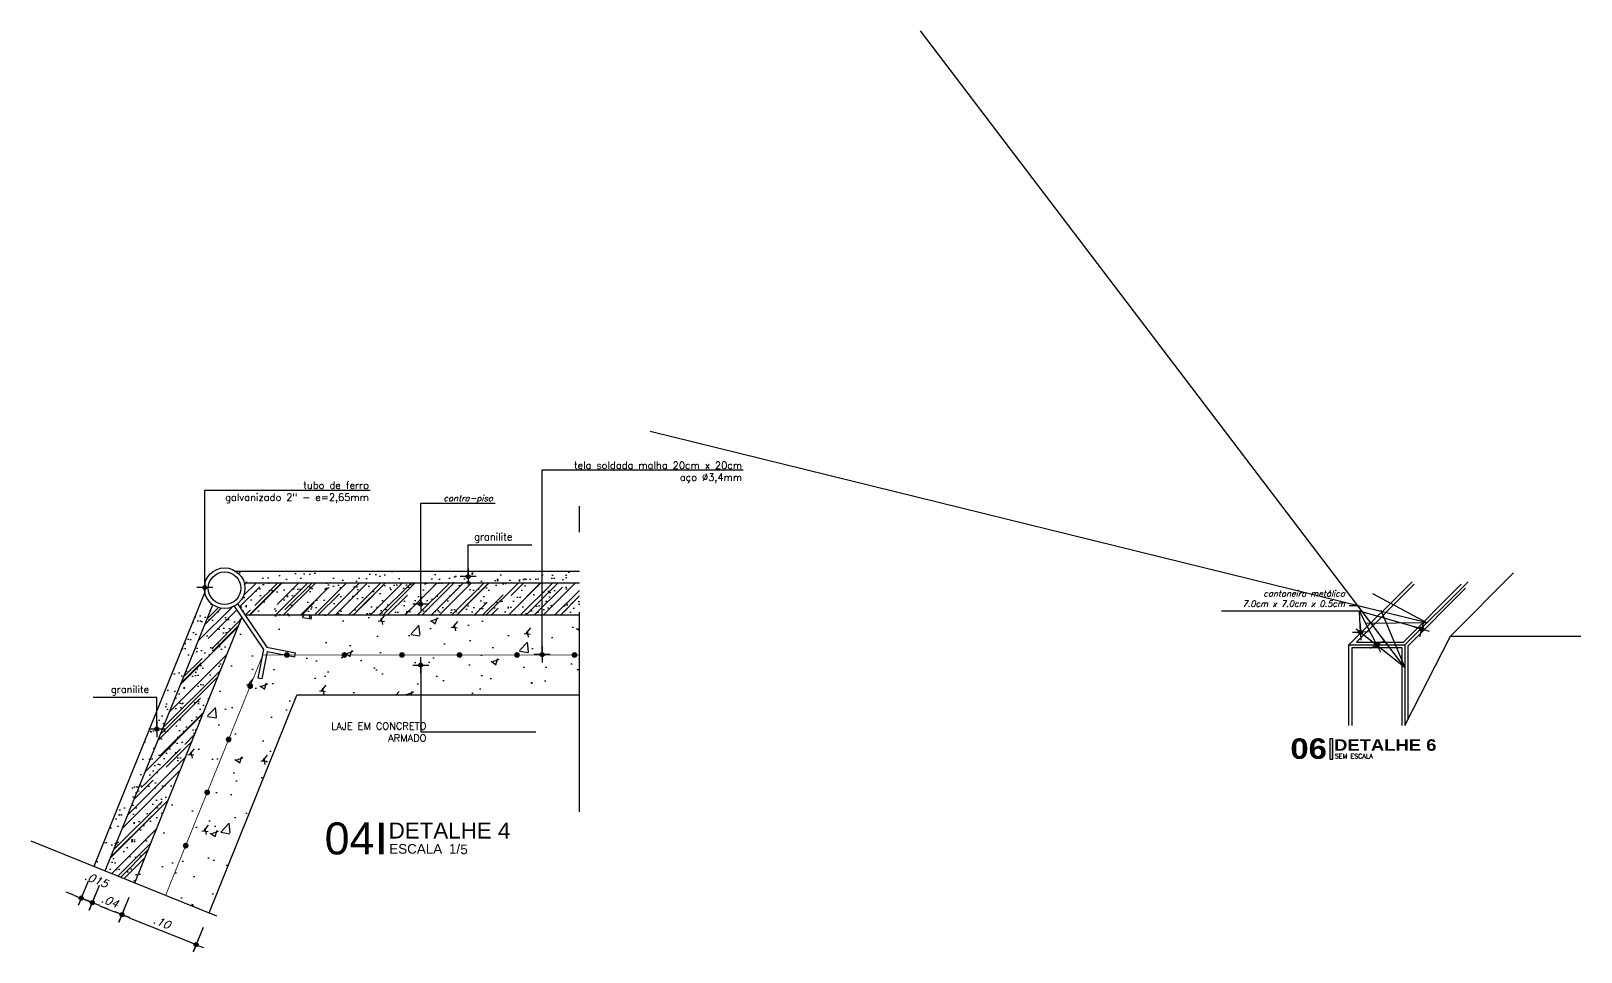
# Model space of a CAD drawing. Header units: millimetres. Extents: x 482 to 600, y -218 to -108.
# Drawn here: x 561.827 to 563.764, y -203.838 to -202.686 of the extents above; entities that cross this region are included whole.
import ezdxf
from ezdxf.enums import TextEntityAlignment as Align

# ---------------------------------------------------------------- set-up
doc = ezdxf.new("R2010")
doc.units = ezdxf.units.MM
doc.header["$LTSCALE"] = 2.5
doc.linetypes.add('DASHDOT', pattern=[1, 0.5, -0.25, 0, -0.25])
doc.linetypes.add('TPP2', pattern=[1.6, 1, -0.2, 0, -0.2, 0, -0.2])
for name, color, linetype in [('AN_INDICAÇAO', 2, 'Continuous'), ('ARQ_VISTA3', 3, 'Continuous'), ('COTAS', 1, 'Continuous'), ('DET', 2, 'DASHDOT'), ('ESPECIFICAÇÕES', 2, 'Continuous'), ('HAT', 8, 'Continuous'), ('Hatch', 9, 'Continuous'), ('INDCORTE', 4, 'Continuous'), ('TITULO', 2, 'Continuous'), ('TXAMB', 2, 'Continuous'), ('UR_VISTA2', 2, 'Continuous'), ('VISTA', 1, 'Continuous')]:
    doc.layers.add(name, color=color, linetype=linetype)
doc.styles.add('AMB05', font='ROMANS.SHX', dxfattribs={"height": 0.12})
doc.styles.add('ARIAL', font='arial.ttf')
doc.styles.add('ARIAL 02', font='sanss___.ttf', dxfattribs={"height": 2})
doc.styles.add('ROMANS', font='romans', dxfattribs={"oblique": 15})
doc.styles.add('TIT05', font='')
doc.styles.get('TIT05').set_extended_font_data('Arial Black')
doc.dimstyles.new('1-050', dxfattribs={"dimtxt": 0.1, "dimasz": 0.1, "dimexe": 0.1, "dimexo": 0.1, "dimgap": 0.05, "dimtad": 1, "dimzin": 4, "dimdsep": 46, "dimtxsty": 'ROMANS', "dimblk": 'ARCHTICK', "dimcen": 0, "dimclrd": 256, "dimclre": 256, "dimclrt": 2, "dimadec": 0, "dimazin": 0, "dimtfac": 1, "dimtix": 1, "dimtmove": 0, "dimatfit": 3, "dimldrblk": 'DOT', "dimfxl": 0.1, "dimarcsym": 0})
doc.dimstyles.new('Cota5', dxfattribs={"dimtxt": 0.01, "dimasz": 0.01, "dimexe": 0.01, "dimexo": 0.02, "dimgap": 0.005, "dimtad": 1, "dimzin": 4, "dimdsep": 46, "dimtxsty": 'ROMANS', "dimblk": 'bola', "dimcen": 0, "dimclrd": 256, "dimclre": 8, "dimclrt": 2, "dimadec": 0, "dimazin": 0, "dimtfac": 1, "dimtix": 1, "dimtmove": 2, "dimatfit": 3, "dimldrblk": 'bola', "dimfxl": 1, "dimtolj": 1, "dimtzin": 0, "dimarcsym": 0})

# ---------------------------------------------------------------- blocks, each defined once
blk = doc.blocks.new('bola')
blk.add_hatch(color=0).paths.add_polyline_path([(-0.25, 0, 1), (0.25, 0, 1)])
at = {"color": 0}
for p, q in [((-1, 0), (-0.25, 0)), ((0, 1), (0, 0.25)), ((0.25, 0), (1, 0)), ((0, -0.25), (0, -1))]:
    blk.add_line(p, q, dxfattribs=at)
blk.add_circle((0, 0), 0.25, dxfattribs=at)
blk = doc.blocks.new('*D121')
at = {"layer": 'COTAS', "lineweight": -2}
for p, q in [((561.88, -203.7666), (561.8707, -203.7628)), ((561.8893, -203.7703), (561.9032, -203.7759)), ((561.9124, -203.7797), (561.9217, -203.7834))]:
    blk.add_line(p, q, dxfattribs=at)
at = {"layer": 'COTAS', "color": 8, "lineweight": -2}
for p, q in [((561.8979, -203.7489), (561.8855, -203.7796)), ((561.9118, -203.7546), (561.8994, -203.7852))]:
    blk.add_line(p, q, dxfattribs=at)
at = {"layer": 'DEFPOINTS', "color": 0}
for p in [(561.9054, -203.7304), (561.9193, -203.736), (561.9032, -203.7759)]:
    blk.add_point(p, dxfattribs=at)
at = {"layer": 'COTAS', "lineweight": -2, "xscale": 0.01, "yscale": 0.01, "zscale": 0.01}
for p, rotation in [((561.8893, -203.7703), 337.99999999997), ((561.9032, -203.7759), 157.9999999999701)]:
    blk.add_blockref('bola', p, dxfattribs=dict(at, rotation=rotation))
at = {"layer": 'COTAS', "color": 2, "insert": (561.9085, -203.7474), "char_height": 0.01, "attachment_point": 5, "rotation": 338, "style": 'ROMANS'}
blk.add_mtext('\\A1;.015', dxfattribs=at)
blk = doc.blocks.new('*D122')
at = {"layer": 'COTAS', "color": 8, "lineweight": -2}
for p, q in [((561.9118, -203.7546), (561.8994, -203.7852)), ((561.9489, -203.7695), (561.9365, -203.8002))]:
    blk.add_line(p, q, dxfattribs=at)
at = {"layer": 'COTAS', "lineweight": -2}
blk.add_line((561.9124, -203.7797), (561.931, -203.7872), dxfattribs=at)
at = {"layer": 'DEFPOINTS', "color": 0}
for p in [(561.9193, -203.736), (561.9564, -203.751), (561.9403, -203.7909)]:
    blk.add_point(p, dxfattribs=at)
at = {"layer": 'COTAS', "lineweight": -2, "xscale": 0.01, "yscale": 0.01, "zscale": 0.01}
for p, rotation in [((561.9032, -203.7759), 157.99999999997), ((561.9403, -203.7909), 337.99999999997)]:
    blk.add_blockref('bola', p, dxfattribs=dict(at, rotation=rotation))
at = {"layer": 'COTAS', "color": 2, "insert": (561.9255, -203.7741), "char_height": 0.01, "attachment_point": 5, "rotation": 338, "style": 'ROMANS'}
blk.add_mtext('\\A1;.04', dxfattribs=at)
blk = doc.blocks.new('*D123')
at = {"layer": 'COTAS', "color": 8, "lineweight": -2}
for p, q in [((561.9489, -203.7695), (561.9365, -203.8002)), ((562.0416, -203.807), (562.0292, -203.8376))]:
    blk.add_line(p, q, dxfattribs=at)
at = {"layer": 'COTAS', "lineweight": -2}
blk.add_line((561.9495, -203.7947), (562.0237, -203.8246), dxfattribs=at)
at = {"layer": 'DEFPOINTS', "color": 0}
for p in [(561.9564, -203.751), (562.0491, -203.7885), (562.033, -203.8284)]:
    blk.add_point(p, dxfattribs=at)
at = {"layer": 'COTAS', "lineweight": -2, "xscale": 0.01, "yscale": 0.01, "zscale": 0.01}
for p, rotation in [((561.9403, -203.7909), 157.99999999997), ((562.033, -203.8284), 337.99999999997)]:
    blk.add_blockref('bola', p, dxfattribs=dict(at, rotation=rotation))
at = {"layer": 'COTAS', "color": 2, "insert": (561.9904, -203.8004), "char_height": 0.01, "attachment_point": 5, "rotation": 338, "style": 'ROMANS'}
blk.add_mtext('\\A1;.10', dxfattribs=at)
blk = doc.blocks.new('_ArchTick')
at = {"color": 0, "linetype": 'ByBlock', "const_width": 0.15}
blk.add_lwpolyline([(-0.5, -0.5), (0.5, 0.5)], dxfattribs=at)
blk = doc.blocks.new('IND_INDICAÇÃO')
at = {"color": 8}
blk.add_lwpolyline([(0.01665, 0.00794, 0.0012, 0.0012, 0), (0.01665, 0.00006, 0.0008, 0.0008, 0)], format="xyseb", dxfattribs=at)
at = {"style": 'ARIAL 02'}
for s, p in [('ESCALA', (0.01862, 0.00019)), ('1/', (0.03353, 0.00019))]:
    blk.add_text(s, height=0.0024, dxfattribs=at).set_placement(p)
at = {"style": 'ARIAL', "flags": 4}
blk.add_attdef('NUMERO', text='', height=0.008, dxfattribs=at).set_placement((0.01491, 0.004), align=Align.MIDDLE_RIGHT)
for tag, height, p in [('NOME.DO.DESENHO', 0.004, (0.01845, 0.00597)), ('ESCALA', 0.0024, (0.03637, 0.00126))]:
    blk.add_attdef(tag, text='', height=height, dxfattribs=at).set_placement(p, align=Align.MIDDLE_LEFT)

msp = doc.modelspace()

# ---------------------------------------------------------------- hatches: boundary and pattern name
for points in [[(562.15, -203.4662, 1), (562.1428, -203.4662, 1)], [(562.2219, -203.4662, 1), (562.2147, -203.4662, 1)], [(562.2939, -203.4662, 1), (562.2867, -203.4662, 1)], [(562.3658, -203.4662, 1), (562.3586, -203.4662, 1)], [(562.4377, -203.4662, 1), (562.4305, -203.4662, 1)], [(562.5095, -203.4662, 1), (562.5023, -203.4662, 1)], [(562.1019, -203.5018, 1), (562.0992, -203.5085, 1)], [(562.075, -203.5685, 1), (562.0723, -203.5752, 1)], [(562.0482, -203.6347, 1), (562.0455, -203.6413, 1)], [(562.0213, -203.7013, 1), (562.0186, -203.708, 1)]]:
    msp.add_hatch(color=1).paths.add_polyline_path(points)
at = {"layer": 'COTAS'}
h = msp.add_hatch(dxfattribs=at)
h.set_pattern_fill('AR-SAND', color=256, scale=0.0005, angle=45, style=0)
h.paths.add_polyline_path([(562.5123, -203.3616), (562.0828, -203.3616, -0.186254), (562.0932, -203.3766), (562.5123, -203.3766)])
h = msp.add_hatch(dxfattribs=at)
h.set_pattern_fill('AR-SAND', color=256, scale=0.0005, angle=45, style=0)
h.paths.add_polyline_path([(562.5123, -203.3766), (562.0932, -203.3766, -0.060275), (562.094, -203.3827, -0.223304), (562.0848, -203.4023), (562.0945, -203.4166), (562.5123, -203.4166)])
h = msp.add_hatch(dxfattribs=at)
h.set_pattern_fill('AR-SAND', color=256, scale=0.0005, angle=45, style=0)
h.paths.add_polyline_path([(562.0537, -203.4033, -0.186254), (562.0437, -203.388), (561.9054, -203.7304), (561.9193, -203.736)])
h = msp.add_hatch(dxfattribs=at)
h.set_pattern_fill('AR-SAND', color=256, scale=0.0005, angle=45, style=0)
h.paths.add_polyline_path([(562.0903, -203.4194), (562.0806, -203.405, -0.287448), (562.0537, -203.4033), (561.9193, -203.736), (561.9564, -203.751)])
h = msp.add_hatch(dxfattribs=at)
h.set_pattern_fill('AR-CONC', color=256, scale=0.0005, style=0)
h.set_pattern_definition([(50, (0, 0), (0.0910923345, -0.007969543), [0.009525, -0.104775]), (355, (0, 0), (-0.017621413, 0.095528321), [0.00762, -0.08382]), (100.451, (0.00759, -0.00066), (0.073471251, 0.087558344), [0.008095, -0.089045]), (46.1842, (0, 0.0254), (0.13553952, -0.021021164), [0.0142875, -0.1571625]), (96.6356, (0.0113, 0.02365), (0.118702117, 0.123712778), [0.0121425, -0.1335675]), (351.184, (0, 0.0254), (0.118702303, 0.12371256), [0.01143, -0.12573]), (21, (0.0127, 0.01905), (0.07580744, -0.051132759), [0.009525, -0.104775]), (326, (0.0127, 0.01905), (0.030901014, 0.092093983), [0.00762, -0.08382]), (71.4514, (0.01902, 0.01479), (0.106708245, 0.040961429), [0.008095, -0.089045]), (37.5, (0, 0), (0.0015443016, 0.0422775194), [0, -0.082804, 0, -0.08509, 0, -0.0841375]), (7.5, (0, 0), (0.0334098313, 0.0500902874), [0, -0.048514, 0, -0.080899, 0, -0.0320675]), (327.5, (-0.02832, 0), (0.0677952976, -0.002864372), [0, -0.03175, 0, -0.09906, 0, -0.131445]), (317.5, (-0.04102, 0), (0.0740645907, 0.0127132455), [0, -0.041275, 0, -0.065786, 0, -0.093345])])
h.paths.add_polyline_path([(562.5123, -203.4166), (562.0945, -203.4166), (562.1214, -203.4565), (562.1572, -203.4635), (562.1562, -203.4684), (562.1219, -203.4617), (562.1152, -203.496), (562.1103, -203.4951), (562.1173, -203.4593), (562.0903, -203.4194), (561.9564, -203.751), (562.0491, -203.7885), (562.1589, -203.5166), (562.5123, -203.5166)])
at = {"layer": 'HAT'}
msp.add_hatch(color=256, dxfattribs=at).paths.add_polyline_path([(563.4539, -203.5711), (563.4499, -203.5711), (563.4499, -203.5965), (563.4539, -203.5965)])
at = {"layer": 'Hatch'}
h = msp.add_hatch(dxfattribs=at)
h.set_pattern_fill('AR-RROOF', color=256, scale=0.0009, angle=45, style=0)
h.paths.add_polyline_path([(562.5123, -203.3766), (562.0932, -203.3766, -0.060275), (562.094, -203.3827, -0.223304), (562.0848, -203.4023), (562.0945, -203.4166), (562.5123, -203.4166)])
h = msp.add_hatch(dxfattribs=at)
h.set_pattern_fill('AR-RROOF', color=256, scale=0.0009, angle=45, style=0)
h.paths.add_polyline_path([(562.0903, -203.4194), (562.0806, -203.405, -0.287448), (562.0537, -203.4033), (561.9193, -203.736), (561.9564, -203.751)])

# ---------------------------------------------------------------- linework, layer by layer
at = {"layer": 'ARQ_VISTA3'}
for p, q in [((562.5123, -203.3616), (562.0828, -203.3616)), ((562.5123, -203.3766), (562.0932, -203.3766)), ((561.9054, -203.7304), (562.0437, -203.388)), ((561.9193, -203.736), (562.0537, -203.4033)), ((562.5123, -203.4166), (562.0945, -203.4166)), ((561.9564, -203.751), (562.0903, -203.4194)), ((562.0491, -203.7885), (562.1589, -203.5166)), ((562.5123, -203.5166), (562.1589, -203.5166))]:
    msp.add_line(p, q, dxfattribs=at)
at = {"layer": 'DET', "const_width": 0.001}
for points in [[(562.1163, -203.4662), (561.9949, -203.7666)], [(562.5123, -203.4662), (562.1163, -203.4662)]]:
    msp.add_lwpolyline(points, dxfattribs=at)
at = {"layer": 'HAT'}
msp.add_lwpolyline([(563.4499, -203.5965), (563.4539, -203.5965), (563.4539, -203.5711), (563.4499, -203.5711)], close=True, dxfattribs=at)
at = {"layer": 'INDCORTE', "linetype": 'TPP2', "ltscale": 0.1}
for p, q in [((562.5123, -203.6625), (562.5123, -203.2803)), ((561.8266, -203.6986), (562.1116, -203.8137))]:
    msp.add_line(p, q, dxfattribs=at)
at = {"layer": 'UR_VISTA2'}
for p, q in [((562.0807, -203.4051), (562.1173, -203.4593)), ((562.0849, -203.4024), (562.1214, -203.4565)), ((562.1173, -203.4593), (562.1103, -203.4951)), ((562.1219, -203.4617), (562.1152, -203.496)), ((562.1214, -203.4565), (562.1572, -203.4635)), ((562.1219, -203.4617), (562.1562, -203.4684)), ((562.1562, -203.4684), (562.1572, -203.4635)), ((562.1152, -203.496), (562.1103, -203.4951))]:
    msp.add_line(p, q, dxfattribs=at)
for radius in [0.0254, 0.0204]:
    msp.add_circle((562.0686, -203.3827), radius, dxfattribs=at)
at = {"layer": 'VISTA', "color": 2}
for p, q in [((563.4738, -203.4536), (563.553, -203.3748)), ((563.4832, -203.45), (563.5555, -203.3775)), ((563.542, -203.45), (563.6143, -203.3775)), ((563.5438, -203.4536), (563.6228, -203.3748)), ((563.5474, -203.4552), (563.6197, -203.3827)), ((563.4738, -203.4536), (563.5438, -203.4536)), ((563.4738, -203.5545), (563.4738, -203.4536)), ((563.4832, -203.45), (563.542, -203.45)), ((563.5438, -203.4536), (563.5438, -203.5545)), ((563.5474, -203.4552), (563.5474, -203.5475)), ((563.5398, -203.4574), (563.4776, -203.4574)), ((563.4776, -203.4574), (563.4776, -203.5545)), ((563.5398, -203.4574), (563.5398, -203.5545))]:
    msp.add_line(p, q, dxfattribs=at)
at = {"layer": 'VISTA', "color": 1}
for p, q in [((563.6006, -203.4426), (563.6796, -203.3636)), ((563.5438, -203.5545), (563.6006, -203.4426)), ((563.6006, -203.4426), (563.7639, -203.4426))]:
    msp.add_line(p, q, dxfattribs=at)

# ---------------------------------------------------------------- block references
at = {"layer": 'AN_INDICAÇAO'}
ref = msp.add_blockref('IND_INDICAÇÃO', (562.1813, -203.7156), dxfattribs=dict(at, xscale=5, yscale=5, zscale=5))
ref.add_attrib('NUMERO', '04', dxfattribs={"layer": '0', "height": 0.04, "style": 'ARIAL'}).set_placement((562.2558, -203.6956), align=Align.MIDDLE_RIGHT)
ref.add_attrib('NOME.DO.DESENHO', 'DETALHE 4', dxfattribs={"layer": '0', "height": 0.02, "style": 'ARIAL'}).set_placement((562.2736, -203.6857), align=Align.MIDDLE_LEFT)
ref.add_attrib('ESCALA', '5', dxfattribs={"layer": '0', "height": 0.012, "style": 'ARIAL'}).set_placement((562.3632, -203.7093), align=Align.MIDDLE_LEFT)

# ---------------------------------------------------------------- texts
at = {"layer": 'ESPECIFICAÇÕES', "color": 2, "char_height": 0.007628, "attachment_point": 9, "style": 'ROMANS'}
for s, insert in [('contra-piso', (562.4039, -203.2765)), ('cantoneira metálica^J7.0cm x 7.0cm x 0.5cm', (563.4689, -203.4059))]:
    msp.add_mtext(s, dxfattribs=dict(at, insert=insert))
at = {"layer": 'TITULO'}
for s, height, style, p in [('06', 0.0256, 'TIT05', (563.4007, -203.5961)), ('DETALHE 6', 0.0144, 'TIT05', (563.4553, -203.586)), ('SEM ESCALA', 0.00576, 'AMB05', (563.4563, -203.5956))]:
    msp.add_text(s, height=height, dxfattribs=dict(at, style=style)).set_placement(p)
at = {"layer": 'TXAMB', "char_height": 0.009, "attachment_point": 9, "style": 'AMB05'}
for s, insert in [('tela soldada malha 20cm x 20cm^Jaço %%C3,4mm', (562.7154, -203.2512)), ('tubo de ferro^Jgalvanizado 2" - e=2,65mm', (562.249, -203.2764)), ('granilite', (562.4283, -203.3259)), ('granilite', (561.9743, -203.5167)), ('LAJE EM CONCRETO\\PARMADO', (562.3209, -203.5746))]:
    msp.add_mtext(s, dxfattribs=dict(at, insert=insert))

# ---------------------------------------------------------------- dimensions: what is measured, and where the dimension line sits
at = {"layer": 'COTAS'}
dim = msp.add_linear_dim(base=(561.9032, -203.7759), p1=(561.9054, -203.7304), p2=(561.9193, -203.736), angle=338, text='.015', dimstyle='Cota5', override={"dimfxl": 0.04, "dimfxlon": 1}, dxfattribs=at)
dim.commit()
dim.dimension.update_dxf_attribs({"geometry": '*D121', "text_midpoint": (561.9085, -203.7474), "dimtype": 161})
for base, p1, p2, picture, middle in [((561.9403, -203.7909), (561.9193, -203.736), (561.9564, -203.751), '*D122', (561.9255, -203.7741)), ((562.033, -203.8284), (561.9564, -203.751), (562.0491, -203.7885), '*D123', (561.9904, -203.8004))]:
    dim = msp.add_linear_dim(base=base, p1=p1, p2=p2, angle=158, dimstyle='Cota5', override={"dimfxl": 0.04, "dimfxlon": 1}, dxfattribs=at)
    dim.commit()
    dim.dimension.update_dxf_attribs({"geometry": picture, "text_midpoint": middle})

# ---------------------------------------------------------------- leaders
for points, override in [([(562.4655, -203.4658), (562.4655, -203.2346), (562.7167, -203.2346)], {"dimgap": 0.005, "dimtad": 0}), ([(562.0438, -203.3818), (562.0438, -203.2602), (562.2504, -203.2602)], {"dimgap": 0.005, "dimtad": 0}), ([(562.3137, -203.4026), (562.3137, -203.2762), (562.4069, -203.2762)], {"dimgap": 0.005, "dimtad": 0}), ([(562.373, -203.3681), (562.373, -203.3286), (562.4524, -203.3286)], {"dimgap": 0.005, "dimtad": 0}), ([(563.4883, -203.4378), (563.487, -203.4115), (563.3146, -203.4115)], {"dimgap": 0.005, "dimtad": 0}), ([(563.5647, -203.4337), (563.487, -203.4115), (563.3146, -203.4115)], {"dimgap": 0.005, "dimtad": 0, "dimfxl": 0.04, "dimfxlon": 1}), ([(563.5088, -203.4536), (563.487, -203.4115), (563.4076, -203.4115)], {"dimgap": 0.005, "dimtad": 0, "dimfxl": 0.04, "dimfxlon": 1}), ([(562.3137, -203.4789), (562.3137, -203.5621), (562.4577, -203.5621)], {"dimgap": 0.005, "dimtad": 0}), ([(561.9838, -203.5588), (561.9838, -203.5193), (561.9045, -203.5193)], {"dimgap": 0.005, "dimtad": 0})]:
    msp.add_leader(points, dimstyle='Cota5', override=override, dxfattribs=at)
at = {"layer": 'ESPECIFICAÇÕES'}
for points in [[(563.5438, -203.4818), (563.4851, -203.4046), (563.474, -203.4046)], [(563.5716, -203.4259), (563.4851, -203.4046), (563.474, -203.4046)]]:
    msp.add_leader(points, dimstyle='1-050', override={"dimasz": 0.075, "dimldrblk": 'OPEN30'}, dxfattribs=at)

doc.saveas('drawing.dxf')
